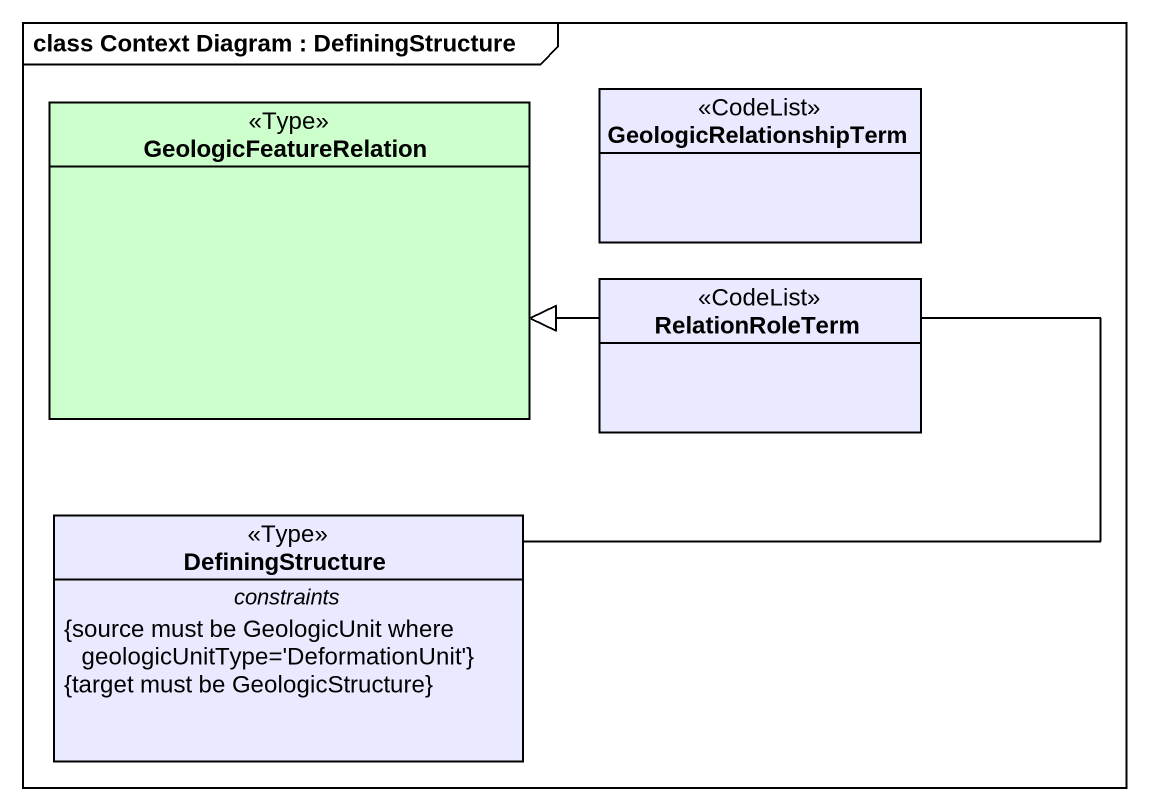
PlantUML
@startuml
mainframe class Context Diagram : DefiningStructure
hide circle
hide empty members
class GeologicFeatureRelation <<Type>> #CCFFCC
class GeologicRelationshipTerm <<CodeList>> #E9E9FF
class RelationRoleTerm <<CodeList>> #E9E9FF
class DefiningStructure <<Type>> #E9E9FF {
  -- constraints --
  {source must be GeologicUnit where geologicUnitType='DeformationUnit'}
  {target must be GeologicStructure}
}
DefiningStructure -up-|> GeologicFeatureRelation
@enduml
